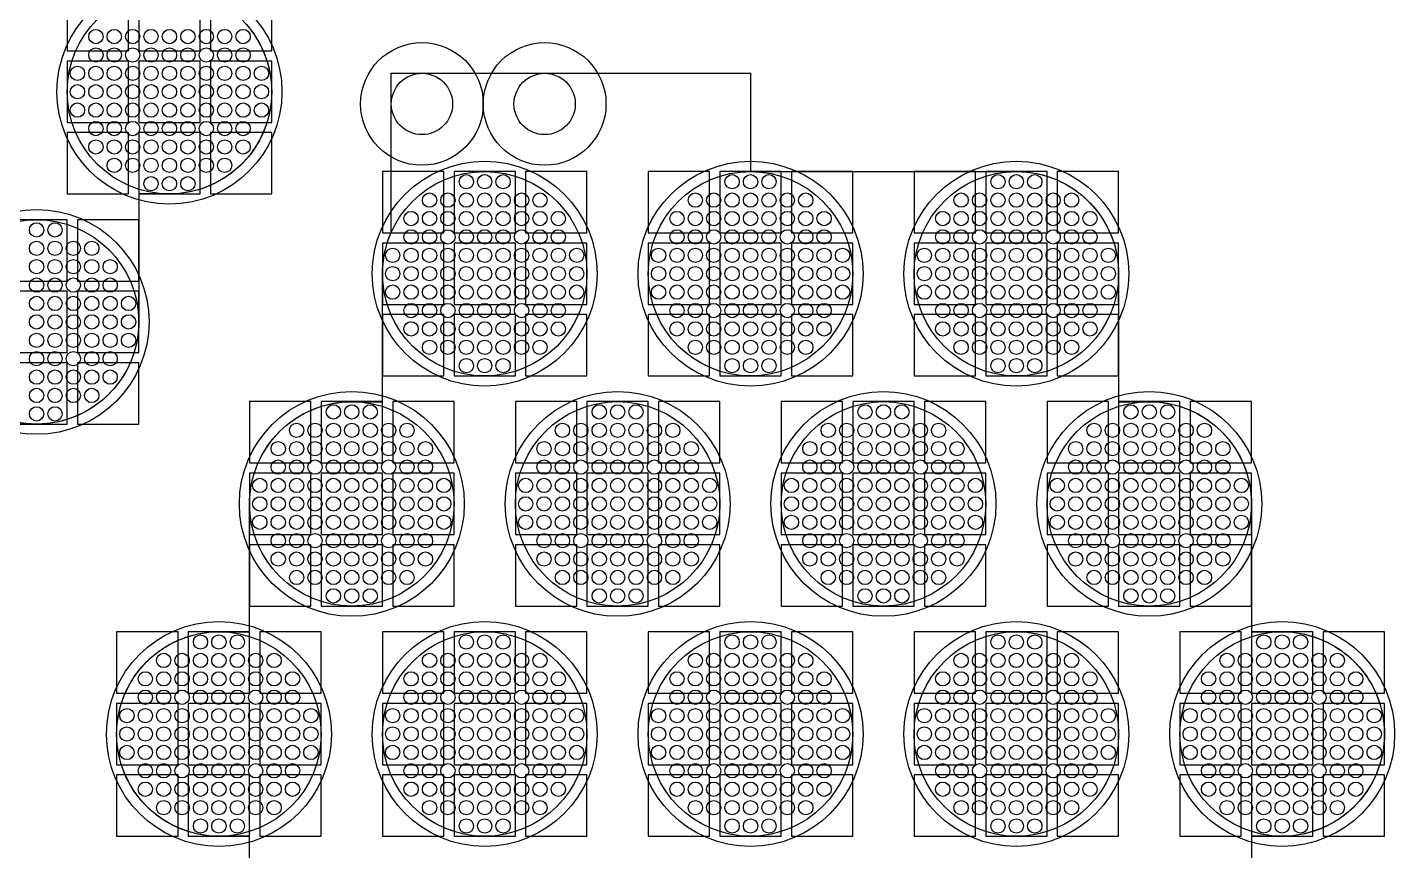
# Model space of a CAD drawing. Extents: x -49 to 54, y -38 to 38.
# Drawn here: x 37.28 to 43.96, y -8.43 to -4.4 of the extents above; entities that cross this region are included whole.
import ezdxf

# ---------------------------------------------------------------- set-up
doc = ezdxf.new("R2010")
doc.units = 0
for name, color, linetype in [('ADHESIVE_VIA_OPENINGS', 30, 'CONTINUOUS'), ('BACK_LAYER', 5, 'CONTINUOUS'), ('COND_LAYER_LOWER_ELECTRODE', 6, 'CONTINUOUS'), ('CONDUCTIVE_LAYER_BACK_LAYER', 2, 'CONTINUOUS'), ('EMITTER', 3, 'CONTINUOUS'), ('LOWER_ELECTRODE', 1, 'CONTINUOUS'), ('SUBSTRATE_VIA', 4, 'CONTINUOUS')]:
    doc.layers.add(name, color=color, linetype=linetype)

msp = doc.modelspace()

# ---------------------------------------------------------------- linework, layer by layer
at = {"layer": 'ADHESIVE_VIA_OPENINGS'}
for centre in [(39.207, -4.7726), (39.807, -4.7726)]:
    msp.add_circle(centre, 0.3, dxfattribs=at)
at = {"layer": 'BACK_LAYER'}
for points in [[(37.4721, -4.5128), (37.7721, -4.5128), (37.7721, -4.2128), (37.4721, -4.2128)], [(37.8221, -4.5128), (38.1221, -4.5128), (38.1221, -4.2128), (37.8221, -4.2128)], [(38.1721, -4.5128), (38.4721, -4.5128), (38.4721, -4.2128), (38.1721, -4.2128)], [(37.4721, -4.8628), (37.7721, -4.8628), (37.7721, -4.5628), (37.4721, -4.5628)], [(37.8221, -4.8628), (38.1221, -4.8628), (38.1221, -4.5628), (37.8221, -4.5628)], [(38.1721, -4.8628), (38.4721, -4.8628), (38.4721, -4.5628), (38.1721, -4.5628)], [(37.4721, -5.2128), (37.7721, -5.2128), (37.7721, -4.9128), (37.4721, -4.9128)], [(37.8221, -5.2128), (38.1221, -5.2128), (38.1221, -4.9128), (37.8221, -4.9128)], [(38.1721, -5.2128), (38.4721, -5.2128), (38.4721, -4.9128), (38.1721, -4.9128)], [(39.0139, -5.403), (39.3139, -5.403), (39.3139, -5.103), (39.0139, -5.103)], [(39.3639, -5.403), (39.6639, -5.403), (39.6639, -5.103), (39.3639, -5.103)], [(39.7139, -5.403), (40.0139, -5.403), (40.0139, -5.103), (39.7139, -5.103)], [(40.3139, -5.403), (40.6139, -5.403), (40.6139, -5.103), (40.3139, -5.103)], [(40.6639, -5.403), (40.9639, -5.403), (40.9639, -5.103), (40.6639, -5.103)], [(41.0139, -5.403), (41.3139, -5.403), (41.3139, -5.103), (41.0139, -5.103)], [(41.6139, -5.403), (41.9139, -5.403), (41.9139, -5.103), (41.6139, -5.103)], [(41.9639, -5.403), (42.2639, -5.403), (42.2639, -5.103), (41.9639, -5.103)], [(42.3139, -5.403), (42.6139, -5.403), (42.6139, -5.103), (42.3139, -5.103)], [(37.1721, -5.6386), (37.4721, -5.6386), (37.4721, -5.3386), (37.1721, -5.3386)], [(37.5221, -5.6386), (37.8221, -5.6386), (37.8221, -5.3386), (37.5221, -5.3386)], [(39.0139, -5.753), (39.3139, -5.753), (39.3139, -5.453), (39.0139, -5.453)], [(39.3639, -5.753), (39.6639, -5.753), (39.6639, -5.453), (39.3639, -5.453)], [(39.7139, -5.753), (40.0139, -5.753), (40.0139, -5.453), (39.7139, -5.453)], [(40.3139, -5.753), (40.6139, -5.753), (40.6139, -5.453), (40.3139, -5.453)], [(40.6639, -5.753), (40.9639, -5.753), (40.9639, -5.453), (40.6639, -5.453)], [(41.0139, -5.753), (41.3139, -5.753), (41.3139, -5.453), (41.0139, -5.453)], [(41.6139, -5.753), (41.9139, -5.753), (41.9139, -5.453), (41.6139, -5.453)], [(41.9639, -5.753), (42.2639, -5.753), (42.2639, -5.453), (41.9639, -5.453)], [(42.3139, -5.753), (42.6139, -5.753), (42.6139, -5.453), (42.3139, -5.453)], [(37.1721, -5.9886), (37.4721, -5.9886), (37.4721, -5.6886), (37.1721, -5.6886)], [(37.5221, -5.9886), (37.8221, -5.9886), (37.8221, -5.6886), (37.5221, -5.6886)], [(39.0139, -6.103), (39.3139, -6.103), (39.3139, -5.803), (39.0139, -5.803)], [(39.3639, -6.103), (39.6639, -6.103), (39.6639, -5.803), (39.3639, -5.803)], [(39.7139, -6.103), (40.0139, -6.103), (40.0139, -5.803), (39.7139, -5.803)], [(40.3139, -6.103), (40.6139, -6.103), (40.6139, -5.803), (40.3139, -5.803)], [(40.6639, -6.103), (40.9639, -6.103), (40.9639, -5.803), (40.6639, -5.803)], [(41.0139, -6.103), (41.3139, -6.103), (41.3139, -5.803), (41.0139, -5.803)], [(41.6139, -6.103), (41.9139, -6.103), (41.9139, -5.803), (41.6139, -5.803)], [(41.9639, -6.103), (42.2639, -6.103), (42.2639, -5.803), (41.9639, -5.803)], [(42.3139, -6.103), (42.6139, -6.103), (42.6139, -5.803), (42.3139, -5.803)], [(37.1721, -6.3386), (37.4721, -6.3386), (37.4721, -6.0386), (37.1721, -6.0386)], [(37.5221, -6.3386), (37.8221, -6.3386), (37.8221, -6.0386), (37.5221, -6.0386)], [(38.3639, -6.5288), (38.6639, -6.5288), (38.6639, -6.2288), (38.3639, -6.2288)], [(38.7139, -6.5288), (39.0139, -6.5288), (39.0139, -6.2288), (38.7139, -6.2288)], [(39.0639, -6.5288), (39.3639, -6.5288), (39.3639, -6.2288), (39.0639, -6.2288)], [(39.6639, -6.5288), (39.9639, -6.5288), (39.9639, -6.2288), (39.6639, -6.2288)], [(40.0139, -6.5288), (40.3139, -6.5288), (40.3139, -6.2288), (40.0139, -6.2288)], [(40.3639, -6.5288), (40.6639, -6.5288), (40.6639, -6.2288), (40.3639, -6.2288)], [(40.9639, -6.5288), (41.2639, -6.5288), (41.2639, -6.2288), (40.9639, -6.2288)], [(41.3139, -6.5288), (41.6139, -6.5288), (41.6139, -6.2288), (41.3139, -6.2288)], [(41.6639, -6.5288), (41.9639, -6.5288), (41.9639, -6.2288), (41.6639, -6.2288)], [(42.2639, -6.5288), (42.5639, -6.5288), (42.5639, -6.2288), (42.2639, -6.2288)], [(42.6139, -6.5288), (42.9139, -6.5288), (42.9139, -6.2288), (42.6139, -6.2288)], [(42.9639, -6.5288), (43.2639, -6.5288), (43.2639, -6.2288), (42.9639, -6.2288)], [(38.3639, -6.8788), (38.6639, -6.8788), (38.6639, -6.5788), (38.3639, -6.5788)], [(38.7139, -6.8788), (39.0139, -6.8788), (39.0139, -6.5788), (38.7139, -6.5788)], [(39.0639, -6.8788), (39.3639, -6.8788), (39.3639, -6.5788), (39.0639, -6.5788)], [(39.6639, -6.8788), (39.9639, -6.8788), (39.9639, -6.5788), (39.6639, -6.5788)], [(40.0139, -6.8788), (40.3139, -6.8788), (40.3139, -6.5788), (40.0139, -6.5788)], [(40.3639, -6.8788), (40.6639, -6.8788), (40.6639, -6.5788), (40.3639, -6.5788)], [(40.9639, -6.8788), (41.2639, -6.8788), (41.2639, -6.5788), (40.9639, -6.5788)], [(41.3139, -6.8788), (41.6139, -6.8788), (41.6139, -6.5788), (41.3139, -6.5788)], [(41.6639, -6.8788), (41.9639, -6.8788), (41.9639, -6.5788), (41.6639, -6.5788)], [(42.2639, -6.8788), (42.5639, -6.8788), (42.5639, -6.5788), (42.2639, -6.5788)], [(42.6139, -6.8788), (42.9139, -6.8788), (42.9139, -6.5788), (42.6139, -6.5788)], [(42.9639, -6.8788), (43.2639, -6.8788), (43.2639, -6.5788), (42.9639, -6.5788)], [(38.3639, -7.2288), (38.6639, -7.2288), (38.6639, -6.9288), (38.3639, -6.9288)], [(38.7139, -7.2288), (39.0139, -7.2288), (39.0139, -6.9288), (38.7139, -6.9288)], [(39.0639, -7.2288), (39.3639, -7.2288), (39.3639, -6.9288), (39.0639, -6.9288)], [(39.6639, -7.2288), (39.9639, -7.2288), (39.9639, -6.9288), (39.6639, -6.9288)], [(40.0139, -7.2288), (40.3139, -7.2288), (40.3139, -6.9288), (40.0139, -6.9288)], [(40.3639, -7.2288), (40.6639, -7.2288), (40.6639, -6.9288), (40.3639, -6.9288)], [(40.9639, -7.2288), (41.2639, -7.2288), (41.2639, -6.9288), (40.9639, -6.9288)], [(41.3139, -7.2288), (41.6139, -7.2288), (41.6139, -6.9288), (41.3139, -6.9288)], [(41.6639, -7.2288), (41.9639, -7.2288), (41.9639, -6.9288), (41.6639, -6.9288)], [(42.2639, -7.2288), (42.5639, -7.2288), (42.5639, -6.9288), (42.2639, -6.9288)], [(42.6139, -7.2288), (42.9139, -7.2288), (42.9139, -6.9288), (42.6139, -6.9288)], [(42.9639, -7.2288), (43.2639, -7.2288), (43.2639, -6.9288), (42.9639, -6.9288)], [(37.7139, -7.6546), (38.0139, -7.6546), (38.0139, -7.3546), (37.7139, -7.3546)], [(38.0639, -7.6546), (38.3639, -7.6546), (38.3639, -7.3546), (38.0639, -7.3546)], [(38.4139, -7.6546), (38.7139, -7.6546), (38.7139, -7.3546), (38.4139, -7.3546)], [(39.0139, -7.6546), (39.3139, -7.6546), (39.3139, -7.3546), (39.0139, -7.3546)], [(39.3639, -7.6546), (39.6639, -7.6546), (39.6639, -7.3546), (39.3639, -7.3546)], [(39.7139, -7.6546), (40.0139, -7.6546), (40.0139, -7.3546), (39.7139, -7.3546)], [(40.3139, -7.6546), (40.6139, -7.6546), (40.6139, -7.3546), (40.3139, -7.3546)], [(40.6639, -7.6546), (40.9639, -7.6546), (40.9639, -7.3546), (40.6639, -7.3546)], [(41.0139, -7.6546), (41.3139, -7.6546), (41.3139, -7.3546), (41.0139, -7.3546)], [(41.6139, -7.6546), (41.9139, -7.6546), (41.9139, -7.3546), (41.6139, -7.3546)], [(41.9639, -7.6546), (42.2639, -7.6546), (42.2639, -7.3546), (41.9639, -7.3546)], [(42.3139, -7.6546), (42.6139, -7.6546), (42.6139, -7.3546), (42.3139, -7.3546)], [(42.9139, -7.6546), (43.2139, -7.6546), (43.2139, -7.3546), (42.9139, -7.3546)], [(43.2639, -7.6546), (43.5639, -7.6546), (43.5639, -7.3546), (43.2639, -7.3546)], [(43.6139, -7.6546), (43.9139, -7.6546), (43.9139, -7.3546), (43.6139, -7.3546)], [(37.7139, -8.0046), (38.0139, -8.0046), (38.0139, -7.7046), (37.7139, -7.7046)], [(38.0639, -8.0046), (38.3639, -8.0046), (38.3639, -7.7046), (38.0639, -7.7046)], [(38.4139, -8.0046), (38.7139, -8.0046), (38.7139, -7.7046), (38.4139, -7.7046)], [(39.0139, -8.0046), (39.3139, -8.0046), (39.3139, -7.7046), (39.0139, -7.7046)], [(39.3639, -8.0046), (39.6639, -8.0046), (39.6639, -7.7046), (39.3639, -7.7046)], [(39.7139, -8.0046), (40.0139, -8.0046), (40.0139, -7.7046), (39.7139, -7.7046)], [(40.3139, -8.0046), (40.6139, -8.0046), (40.6139, -7.7046), (40.3139, -7.7046)], [(40.6639, -8.0046), (40.9639, -8.0046), (40.9639, -7.7046), (40.6639, -7.7046)], [(41.0139, -8.0046), (41.3139, -8.0046), (41.3139, -7.7046), (41.0139, -7.7046)], [(41.6139, -8.0046), (41.9139, -8.0046), (41.9139, -7.7046), (41.6139, -7.7046)], [(41.9639, -8.0046), (42.2639, -8.0046), (42.2639, -7.7046), (41.9639, -7.7046)], [(42.3139, -8.0046), (42.6139, -8.0046), (42.6139, -7.7046), (42.3139, -7.7046)], [(42.9139, -8.0046), (43.2139, -8.0046), (43.2139, -7.7046), (42.9139, -7.7046)], [(43.2639, -8.0046), (43.5639, -8.0046), (43.5639, -7.7046), (43.2639, -7.7046)], [(43.6139, -8.0046), (43.9139, -8.0046), (43.9139, -7.7046), (43.6139, -7.7046)], [(37.7139, -8.3546), (38.0139, -8.3546), (38.0139, -8.0546), (37.7139, -8.0546)], [(38.0639, -8.3546), (38.3639, -8.3546), (38.3639, -8.0546), (38.0639, -8.0546)], [(38.4139, -8.3546), (38.7139, -8.3546), (38.7139, -8.0546), (38.4139, -8.0546)], [(39.0139, -8.3546), (39.3139, -8.3546), (39.3139, -8.0546), (39.0139, -8.0546)], [(39.3639, -8.3546), (39.6639, -8.3546), (39.6639, -8.0546), (39.3639, -8.0546)], [(39.7139, -8.3546), (40.0139, -8.3546), (40.0139, -8.0546), (39.7139, -8.0546)], [(40.3139, -8.3546), (40.6139, -8.3546), (40.6139, -8.0546), (40.3139, -8.0546)], [(40.6639, -8.3546), (40.9639, -8.3546), (40.9639, -8.0546), (40.6639, -8.0546)], [(41.0139, -8.3546), (41.3139, -8.3546), (41.3139, -8.0546), (41.0139, -8.0546)], [(41.6139, -8.3546), (41.9139, -8.3546), (41.9139, -8.0546), (41.6139, -8.0546)], [(41.9639, -8.3546), (42.2639, -8.3546), (42.2639, -8.0546), (41.9639, -8.0546)], [(42.3139, -8.3546), (42.6139, -8.3546), (42.6139, -8.0546), (42.3139, -8.0546)], [(42.9139, -8.3546), (43.2139, -8.3546), (43.2139, -8.0546), (42.9139, -8.0546)], [(43.2639, -8.3546), (43.5639, -8.3546), (43.5639, -8.0546), (43.2639, -8.0546)], [(43.6139, -8.3546), (43.9139, -8.3546), (43.9139, -8.0546), (43.6139, -8.0546)]]:
    msp.add_lwpolyline(points, close=True, dxfattribs=at)
at = {"layer": 'COND_LAYER_LOWER_ELECTRODE'}
for centre in [(37.9721, -4.7128), (39.5139, -5.603), (40.8139, -5.603), (42.1139, -5.603), (37.3221, -5.8386), (38.8639, -6.7288), (40.1639, -6.7288), (41.4639, -6.7288), (42.7639, -6.7288), (38.2139, -7.8546), (39.5139, -7.8546), (40.8139, -7.8546), (42.1139, -7.8546), (43.4139, -7.8546)]:
    msp.add_circle(centre, 0.55, dxfattribs=at)
at = {"layer": 'CONDUCTIVE_LAYER_BACK_LAYER'}
for points in [[(38.3494, -4.3847), (38.3621, -4.3999), (38.3742, -4.4157), (38.3857, -4.4319), (38.3966, -4.4486), (38.4067, -4.4657), (38.4162, -4.4831), (38.425, -4.501), (38.4331, -4.5192), (38.4404, -4.5376), (38.447, -4.5564), (38.4528, -4.5754), (38.4579, -4.5946), (38.4622, -4.614), (38.4658, -4.6336), (38.4685, -4.6533), (38.4705, -4.6731), (38.4717, -4.6929), (38.4721, -4.7128), (38.4717, -4.7327), (38.4705, -4.7525), (38.4685, -4.7723), (38.4658, -4.792), (38.4622, -4.8116), (38.4579, -4.831), (38.4528, -4.8502), (38.447, -4.8692), (38.4404, -4.8879), (38.4331, -4.9064), (38.425, -4.9246), (38.4162, -4.9424), (38.4067, -4.9599), (38.3966, -4.977), (38.3857, -4.9937), (38.3742, -5.0099), (38.3621, -5.0256), (38.3494, -5.0409), (38.336, -5.0556), (38.3221, -5.0698), (38.3076, -5.0835), (38.2926, -5.0965), (38.2771, -5.109), (38.2611, -5.1208), (38.2447, -5.1319), (38.2278, -5.1424), (38.2105, -5.1523), (38.1929, -5.1614), (38.1748, -5.1698), (38.1565, -5.1775), (38.1379, -5.1845), (38.119, -5.1907), (38.0999, -5.1962), (38.0806, -5.2009), (38.0611, -5.2048), (38.0414, -5.208), (38.0217, -5.2103), (38.0019, -5.2119), (37.982, -5.2127), (37.8221, -5.2127), (37.8221, -5.8386), (37.8217, -5.8585), (37.8205, -5.8783), (37.8185, -5.8981), (37.8158, -5.9178), (37.8122, -5.9374), (37.8079, -5.9568), (37.8028, -5.976), (37.797, -5.995), (37.7904, -6.0138), (37.7831, -6.0323), (37.775, -6.0504), (37.7662, -6.0683), (37.7567, -6.0857), (37.7466, -6.1028), (37.7357, -6.1195), (37.7242, -6.1357), (37.7121, -6.1515), (37.6994, -6.1667), (37.686, -6.1815), (37.6721, -6.1957), (37.6576, -6.2093), (37.6426, -6.2224), (37.6271, -6.2348), (37.6111, -6.2466), (37.5947, -6.2578), (37.5778, -6.2683), (37.5605, -6.2781), (37.5429, -6.2872), (37.5248, -6.2957), (37.5065, -6.3034), (37.4879, -6.3103), (37.469, -6.3165), (37.4499, -6.322), (37.4306, -6.3267), (37.4111, -6.3306), (37.3914, -6.3338), (37.3717, -6.3362), (37.3519, -6.3377), (37.332, -6.3385), (37.1721, -6.3385)], [(38.3639, -8.9805), (38.3639, -8.3545), (38.204, -8.3545), (38.1841, -8.3538), (38.1643, -8.3522), (38.1446, -8.3498), (38.1249, -8.3467), (38.1054, -8.3427), (38.0861, -8.338), (38.067, -8.3326), (38.0481, -8.3264), (38.0295, -8.3194), (38.0112, -8.3117), (37.9932, -8.3033), (37.9755, -8.2941), (37.9582, -8.2843), (37.9413, -8.2738), (37.9249, -8.2626), (37.9089, -8.2508), (37.8934, -8.2384), (37.8784, -8.2253), (37.8639, -8.2117), (37.85, -8.1975), (37.8367, -8.1828), (37.8239, -8.1675), (37.8118, -8.1517), (37.8003, -8.1355), (37.7894, -8.1189), (37.7793, -8.1018), (37.7698, -8.0843), (37.761, -8.0665), (37.753, -8.0483), (37.7456, -8.0298), (37.739, -8.011), (37.7332, -7.992), (37.7281, -7.9728), (37.7238, -7.9534), (37.7203, -7.9338), (37.7175, -7.9142), (37.7155, -7.8944), (37.7143, -7.8745), (37.7139, -7.8546), (37.7143, -7.8348), (37.7155, -7.8149), (37.7175, -7.7951), (37.7203, -7.7754), (37.7238, -7.7559), (37.7281, -7.7365), (37.7332, -7.7173), (37.739, -7.6982), (37.7456, -7.6795), (37.753, -7.661), (37.761, -7.6428), (37.7698, -7.625), (37.7793, -7.6075), (37.7894, -7.5904), (37.8003, -7.5738), (37.8118, -7.5575), (37.8239, -7.5418), (37.8367, -7.5265), (37.85, -7.5118), (37.8639, -7.4976), (37.8784, -7.484), (37.8934, -7.4709), (37.9089, -7.4585), (37.9249, -7.4467), (37.9413, -7.4355), (37.9582, -7.425), (37.9755, -7.4152), (37.9932, -7.406), (38.0112, -7.3976), (38.0295, -7.3899), (38.0481, -7.3829), (38.067, -7.3767), (38.0861, -7.3713), (38.1054, -7.3666), (38.1249, -7.3626), (38.1446, -7.3595), (38.1643, -7.3571), (38.1841, -7.3555), (38.204, -7.3547), (38.3639, -7.3547), (38.3639, -6.7288), (38.3643, -6.7089), (38.3655, -6.6891), (38.3675, -6.6693), (38.3703, -6.6496), (38.3738, -6.63), (38.3781, -6.6106), (38.3832, -6.5914), (38.389, -6.5724), (38.3956, -6.5537), (38.403, -6.5352), (38.411, -6.517), (38.4198, -6.4992), (38.4293, -6.4817), (38.4394, -6.4646), (38.4503, -6.4479), (38.4618, -6.4317), (38.4739, -6.416), (38.4867, -6.4007), (38.5, -6.386), (38.5139, -6.3718), (38.5284, -6.3581), (38.5434, -6.3451), (38.5589, -6.3326), (38.5749, -6.3208), (38.5913, -6.3097), (38.6082, -6.2992), (38.6255, -6.2893), (38.6432, -6.2802), (38.6612, -6.2718), (38.6795, -6.2641), (38.6981, -6.2571), (38.717, -6.2509), (38.7361, -6.2454), (38.7554, -6.2407), (38.7749, -6.2368), (38.7946, -6.2336), (38.8143, -6.2313), (38.8341, -6.2297), (38.854, -6.2289), (39.0139, -6.2289), (39.0139, -5.603), (39.0143, -5.5831), (39.0155, -5.5633), (39.0175, -5.5435), (39.0203, -5.5238), (39.0238, -5.5042), (39.0281, -5.4848), (39.0332, -5.4656), (39.039, -5.4466), (39.0456, -5.4278), (39.053, -5.4093), (39.057, -5.4002), (39.057, -4.6226), (40.8139, -4.6226), (40.8139, -5.1031), (42.1239, -5.1031), (42.1437, -5.1039), (42.1636, -5.1054), (42.1833, -5.1078), (42.2029, -5.111), (42.2224, -5.1149), (42.2417, -5.1196), (42.2609, -5.1251), (42.2797, -5.1313), (42.2984, -5.1382), (42.3167, -5.1459), (42.3347, -5.1544), (42.3524, -5.1635), (42.3697, -5.1733), (42.3865, -5.1838), (42.403, -5.195), (42.419, -5.2068), (42.4345, -5.2192), (42.4495, -5.2323), (42.464, -5.2459), (42.4779, -5.2601), (42.4912, -5.2749), (42.504, -5.2901), (42.5161, -5.3059), (42.5276, -5.3221), (42.5384, -5.3388), (42.5486, -5.3559), (42.5581, -5.3733), (42.5669, -5.3912), (42.5749, -5.4093), (42.5823, -5.4278), (42.5888, -5.4466), (42.5947, -5.4656), (42.5998, -5.4848), (42.6041, -5.5042), (42.6076, -5.5238), (42.6104, -5.5435), (42.6124, -5.5633), (42.6135, -5.5831), (42.6139, -5.603), (42.6139, -6.2289), (42.7739, -6.2289), (42.7937, -6.2297), (42.8136, -6.2313), (42.8333, -6.2336), (42.8529, -6.2368), (42.8724, -6.2407), (42.8917, -6.2454), (42.9109, -6.2509), (42.9297, -6.2571), (42.9484, -6.2641), (42.9667, -6.2718), (42.9847, -6.2802), (43.0024, -6.2893), (43.0197, -6.2992), (43.0365, -6.3097), (43.053, -6.3208), (43.069, -6.3326), (43.0845, -6.3451), (43.0995, -6.3581), (43.114, -6.3718), (43.1279, -6.386), (43.1412, -6.4007), (43.154, -6.416), (43.1661, -6.4317), (43.1776, -6.4479), (43.1884, -6.4646), (43.1986, -6.4817), (43.2081, -6.4992), (43.2169, -6.517), (43.2249, -6.5352), (43.2323, -6.5537), (43.2388, -6.5724), (43.2447, -6.5914), (43.2498, -6.6106), (43.2541, -6.63), (43.2576, -6.6496), (43.2604, -6.6693), (43.2624, -6.6891), (43.2635, -6.7089), (43.2639, -6.7288), (43.2639, -7.3547), (43.4239, -7.3547), (43.4437, -7.3555), (43.4636, -7.3571), (43.4833, -7.3595), (43.5029, -7.3626), (43.5224, -7.3666), (43.5417, -7.3713), (43.5609, -7.3767), (43.5797, -7.3829), (43.5984, -7.3899), (43.6167, -7.3976), (43.6347, -7.406), (43.6524, -7.4152), (43.6697, -7.425), (43.6865, -7.4355), (43.703, -7.4467), (43.719, -7.4585), (43.7345, -7.4709), (43.7495, -7.484), (43.764, -7.4976), (43.7779, -7.5118), (43.7912, -7.5265), (43.804, -7.5418), (43.8161, -7.5575), (43.8276, -7.5738), (43.8384, -7.5904), (43.8486, -7.6075), (43.8581, -7.625), (43.8669, -7.6428), (43.8749, -7.661), (43.8823, -7.6795), (43.8888, -7.6982), (43.8947, -7.7173), (43.8998, -7.7365), (43.9041, -7.7559), (43.9076, -7.7754), (43.9104, -7.7951), (43.9124, -7.8149), (43.9135, -7.8348), (43.9139, -7.8546), (43.9135, -7.8745), (43.9124, -7.8944), (43.9104, -7.9142), (43.9076, -7.9338), (43.9041, -7.9534), (43.8998, -7.9728), (43.8947, -7.992), (43.8888, -8.011), (43.8823, -8.0298), (43.8749, -8.0483), (43.8669, -8.0665), (43.8581, -8.0843), (43.8486, -8.1018), (43.8384, -8.1189), (43.8276, -8.1355), (43.8161, -8.1517), (43.804, -8.1675), (43.7912, -8.1828), (43.7779, -8.1975), (43.764, -8.2117), (43.7495, -8.2253), (43.7345, -8.2384), (43.719, -8.2508), (43.703, -8.2626), (43.6865, -8.2738), (43.6697, -8.2843), (43.6524, -8.2941), (43.6347, -8.3033), (43.6167, -8.3117), (43.5984, -8.3194), (43.5797, -8.3264), (43.5609, -8.3326), (43.5417, -8.338), (43.5224, -8.3427), (43.5029, -8.3467), (43.4833, -8.3498), (43.4636, -8.3522), (43.4437, -8.3538), (43.4239, -8.3545), (43.2639, -8.3545), (43.2639, -8.9805)]]:
    msp.add_lwpolyline(points, dxfattribs=at)
at = {"layer": 'EMITTER'}
for centre in [(37.9721, -4.7128), (39.5139, -5.603), (40.8139, -5.603), (42.1139, -5.603), (37.3221, -5.8386), (38.8639, -6.7288), (40.1639, -6.7288), (41.4639, -6.7288), (42.7639, -6.7288), (38.2139, -7.8546), (39.5139, -7.8546), (40.8139, -7.8546), (42.1139, -7.8546), (43.4139, -7.8546)]:
    msp.add_circle(centre, 0.5, dxfattribs=at)
at = {"layer": 'LOWER_ELECTRODE'}
for centre in [(37.6121, -4.4428), (37.7021, -4.4428), (37.7921, -4.4428), (37.8821, -4.4428), (37.9721, -4.4428), (38.0621, -4.4428), (38.1521, -4.4428), (38.2421, -4.4428), (38.3321, -4.4428), (37.6121, -4.5328), (37.7021, -4.5328), (37.7921, -4.5328), (37.8821, -4.5328), (37.9721, -4.5328), (38.0621, -4.5328), (38.1521, -4.5328), (38.2421, -4.5328), (38.3321, -4.5328), (37.5221, -4.6228), (37.6121, -4.6228), (37.7021, -4.6228), (37.7921, -4.6228), (37.8821, -4.6228), (37.9721, -4.6228), (38.0621, -4.6228), (38.1521, -4.6228), (38.2421, -4.6228), (38.3321, -4.6228), (38.4221, -4.6228), (37.5221, -4.7128), (37.6121, -4.7128), (37.7021, -4.7128), (37.7921, -4.7128), (37.8821, -4.7128), (37.9721, -4.7128), (38.0621, -4.7128), (38.1521, -4.7128), (38.2421, -4.7128), (38.3321, -4.7128), (38.4221, -4.7128), (37.5221, -4.8028), (37.6121, -4.8028), (37.7021, -4.8028), (37.7921, -4.8028), (37.8821, -4.8028), (37.9721, -4.8028), (38.0621, -4.8028), (38.1521, -4.8028), (38.2421, -4.8028), (38.3321, -4.8028), (38.4221, -4.8028), (37.6121, -4.8928), (37.7021, -4.8928), (37.7921, -4.8928), (37.8821, -4.8928), (37.9721, -4.8928), (38.0621, -4.8928), (38.1521, -4.8928), (38.2421, -4.8928), (38.3321, -4.8928), (37.6121, -4.9828), (37.7021, -4.9828), (37.7921, -4.9828), (37.8821, -4.9828), (37.9721, -4.9828), (38.0621, -4.9828), (38.1521, -4.9828), (38.2421, -4.9828), (38.3321, -4.9828), (37.7021, -5.0728), (37.7921, -5.0728), (37.8821, -5.0728), (37.9721, -5.0728), (38.0621, -5.0728), (38.1521, -5.0728), (38.2421, -5.0728), (37.8821, -5.1628), (37.9721, -5.1628), (38.0621, -5.1628), (39.4239, -5.153), (39.5139, -5.153), (39.6039, -5.153), (40.7239, -5.153), (40.8139, -5.153), (40.9039, -5.153), (42.0239, -5.153), (42.1139, -5.153), (42.2039, -5.153), (39.2439, -5.243), (39.3339, -5.243), (39.4239, -5.243), (39.5139, -5.243), (39.6039, -5.243), (39.6939, -5.243), (39.7839, -5.243), (40.5439, -5.243), (40.6339, -5.243), (40.7239, -5.243), (40.8139, -5.243), (40.9039, -5.243), (40.9939, -5.243), (41.0839, -5.243), (41.8439, -5.243), (41.9339, -5.243), (42.0239, -5.243), (42.1139, -5.243), (42.2039, -5.243), (42.2939, -5.243), (42.3839, -5.243), (39.1539, -5.333), (39.2439, -5.333), (39.3339, -5.333), (39.4239, -5.333), (39.5139, -5.333), (39.6039, -5.333), (39.6939, -5.333), (39.7839, -5.333), (39.8739, -5.333), (40.4539, -5.333), (40.5439, -5.333), (40.6339, -5.333), (40.7239, -5.333), (40.8139, -5.333), (40.9039, -5.333), (40.9939, -5.333), (41.0839, -5.333), (41.1739, -5.333), (41.7539, -5.333), (41.8439, -5.333), (41.9339, -5.333), (42.0239, -5.333), (42.1139, -5.333), (42.2039, -5.333), (42.2939, -5.333), (42.3839, -5.333), (42.4739, -5.333), (37.3221, -5.3886), (37.4121, -5.3886), (39.1539, -5.423), (39.2439, -5.423), (39.3339, -5.423), (39.4239, -5.423), (39.5139, -5.423), (39.6039, -5.423), (39.6939, -5.423), (39.7839, -5.423), (39.8739, -5.423), (40.4539, -5.423), (40.5439, -5.423), (40.6339, -5.423), (40.7239, -5.423), (40.8139, -5.423), (40.9039, -5.423), (40.9939, -5.423), (41.0839, -5.423), (41.1739, -5.423), (41.7539, -5.423), (41.8439, -5.423), (41.9339, -5.423), (42.0239, -5.423), (42.1139, -5.423), (42.2039, -5.423), (42.2939, -5.423), (42.3839, -5.423), (42.4739, -5.423), (37.3221, -5.4786), (37.4121, -5.4786), (37.5021, -5.4786), (37.5921, -5.4786), (39.0639, -5.513), (39.1539, -5.513), (39.2439, -5.513), (39.3339, -5.513), (39.4239, -5.513), (39.5139, -5.513), (39.6039, -5.513), (39.6939, -5.513), (39.7839, -5.513), (39.8739, -5.513), (39.9639, -5.513), (40.3639, -5.513), (40.4539, -5.513), (40.5439, -5.513), (40.6339, -5.513), (40.7239, -5.513), (40.8139, -5.513), (40.9039, -5.513), (40.9939, -5.513), (41.0839, -5.513), (41.1739, -5.513), (41.2639, -5.513), (41.6639, -5.513), (41.7539, -5.513), (41.8439, -5.513), (41.9339, -5.513), (42.0239, -5.513), (42.1139, -5.513), (42.2039, -5.513), (42.2939, -5.513), (42.3839, -5.513), (42.4739, -5.513), (42.5639, -5.513), (37.3221, -5.5686), (37.4121, -5.5686), (37.5021, -5.5686), (37.5921, -5.5686), (37.6821, -5.5686), (39.0639, -5.603), (39.1539, -5.603), (39.2439, -5.603), (39.3339, -5.603), (39.4239, -5.603), (39.5139, -5.603), (39.6039, -5.603), (39.6939, -5.603), (39.7839, -5.603), (39.8739, -5.603), (39.9639, -5.603), (40.3639, -5.603), (40.4539, -5.603), (40.5439, -5.603), (40.6339, -5.603), (40.7239, -5.603), (40.8139, -5.603), (40.9039, -5.603), (40.9939, -5.603), (41.0839, -5.603), (41.1739, -5.603), (41.2639, -5.603), (41.6639, -5.603), (41.7539, -5.603), (41.8439, -5.603), (41.9339, -5.603), (42.0239, -5.603), (42.1139, -5.603), (42.2039, -5.603), (42.2939, -5.603), (42.3839, -5.603), (42.4739, -5.603), (42.5639, -5.603), (37.3221, -5.6586), (37.4121, -5.6586), (37.5021, -5.6586), (37.5921, -5.6586), (37.6821, -5.6586), (39.0639, -5.693), (39.1539, -5.693), (39.2439, -5.693), (39.3339, -5.693), (39.4239, -5.693), (39.5139, -5.693), (39.6039, -5.693), (39.6939, -5.693), (39.7839, -5.693), (39.8739, -5.693), (39.9639, -5.693), (40.3639, -5.693), (40.4539, -5.693), (40.5439, -5.693), (40.6339, -5.693), (40.7239, -5.693), (40.8139, -5.693), (40.9039, -5.693), (40.9939, -5.693), (41.0839, -5.693), (41.1739, -5.693), (41.2639, -5.693), (41.6639, -5.693), (41.7539, -5.693), (41.8439, -5.693), (41.9339, -5.693), (42.0239, -5.693), (42.1139, -5.693), (42.2039, -5.693), (42.2939, -5.693), (42.3839, -5.693), (42.4739, -5.693), (42.5639, -5.693), (37.3221, -5.7486), (37.4121, -5.7486), (37.5021, -5.7486), (37.5921, -5.7486), (37.6821, -5.7486), (37.7721, -5.7486), (39.1539, -5.783), (39.2439, -5.783), (39.3339, -5.783), (39.4239, -5.783), (39.5139, -5.783), (39.6039, -5.783), (39.6939, -5.783), (39.7839, -5.783), (39.8739, -5.783), (40.4539, -5.783), (40.5439, -5.783), (40.6339, -5.783), (40.7239, -5.783), (40.8139, -5.783), (40.9039, -5.783), (40.9939, -5.783), (41.0839, -5.783), (41.1739, -5.783), (41.7539, -5.783), (41.8439, -5.783), (41.9339, -5.783), (42.0239, -5.783), (42.1139, -5.783), (42.2039, -5.783), (42.2939, -5.783), (42.3839, -5.783), (42.4739, -5.783), (37.3221, -5.8386), (37.4121, -5.8386), (37.5021, -5.8386), (37.5921, -5.8386), (37.6821, -5.8386), (37.7721, -5.8386), (39.1539, -5.873), (39.2439, -5.873), (39.3339, -5.873), (39.4239, -5.873), (39.5139, -5.873), (39.6039, -5.873), (39.6939, -5.873), (39.7839, -5.873), (39.8739, -5.873), (40.4539, -5.873), (40.5439, -5.873), (40.6339, -5.873), (40.7239, -5.873), (40.8139, -5.873), (40.9039, -5.873), (40.9939, -5.873), (41.0839, -5.873), (41.1739, -5.873), (41.7539, -5.873), (41.8439, -5.873), (41.9339, -5.873), (42.0239, -5.873), (42.1139, -5.873), (42.2039, -5.873), (42.2939, -5.873), (42.3839, -5.873), (42.4739, -5.873), (37.3221, -5.9286), (37.4121, -5.9286), (37.5021, -5.9286), (37.5921, -5.9286), (37.6821, -5.9286), (37.7721, -5.9286), (39.2439, -5.963), (39.3339, -5.963), (39.4239, -5.963), (39.5139, -5.963), (39.6039, -5.963), (39.6939, -5.963), (39.7839, -5.963), (40.5439, -5.963), (40.6339, -5.963), (40.7239, -5.963), (40.8139, -5.963), (40.9039, -5.963), (40.9939, -5.963), (41.0839, -5.963), (41.8439, -5.963), (41.9339, -5.963), (42.0239, -5.963), (42.1139, -5.963), (42.2039, -5.963), (42.2939, -5.963), (42.3839, -5.963), (37.3221, -6.0186), (37.4121, -6.0186), (37.5021, -6.0186), (37.5921, -6.0186), (37.6821, -6.0186), (39.4239, -6.053), (39.5139, -6.053), (39.6039, -6.053), (40.7239, -6.053), (40.8139, -6.053), (40.9039, -6.053), (42.0239, -6.053), (42.1139, -6.053), (42.2039, -6.053), (37.3221, -6.1086), (37.4121, -6.1086), (37.5021, -6.1086), (37.5921, -6.1086), (37.6821, -6.1086), (37.3221, -6.1986), (37.4121, -6.1986), (37.5021, -6.1986), (37.5921, -6.1986), (37.3221, -6.2886), (37.4121, -6.2886), (38.7739, -6.2788), (38.8639, -6.2788), (38.9539, -6.2788), (40.0739, -6.2788), (40.1639, -6.2788), (40.2539, -6.2788), (41.3739, -6.2788), (41.4639, -6.2788), (41.5539, -6.2788), (42.6739, -6.2788), (42.7639, -6.2788), (42.8539, -6.2788), (38.5939, -6.3688), (38.6839, -6.3688), (38.7739, -6.3688), (38.8639, -6.3688), (38.9539, -6.3688), (39.0439, -6.3688), (39.1339, -6.3688), (39.8939, -6.3688), (39.9839, -6.3688), (40.0739, -6.3688), (40.1639, -6.3688), (40.2539, -6.3688), (40.3439, -6.3688), (40.4339, -6.3688), (41.1939, -6.3688), (41.2839, -6.3688), (41.3739, -6.3688), (41.4639, -6.3688), (41.5539, -6.3688), (41.6439, -6.3688), (41.7339, -6.3688), (42.4939, -6.3688), (42.5839, -6.3688), (42.6739, -6.3688), (42.7639, -6.3688), (42.8539, -6.3688), (42.9439, -6.3688), (43.0339, -6.3688), (38.5039, -6.4588), (38.5939, -6.4588), (38.6839, -6.4588), (38.7739, -6.4588), (38.8639, -6.4588), (38.9539, -6.4588), (39.0439, -6.4588), (39.1339, -6.4588), (39.2239, -6.4588), (39.8039, -6.4588), (39.8939, -6.4588), (39.9839, -6.4588), (40.0739, -6.4588), (40.1639, -6.4588), (40.2539, -6.4588), (40.3439, -6.4588), (40.4339, -6.4588), (40.5239, -6.4588), (41.1039, -6.4588), (41.1939, -6.4588), (41.2839, -6.4588), (41.3739, -6.4588), (41.4639, -6.4588), (41.5539, -6.4588), (41.6439, -6.4588), (41.7339, -6.4588), (41.8239, -6.4588), (42.4039, -6.4588), (42.4939, -6.4588), (42.5839, -6.4588), (42.6739, -6.4588), (42.7639, -6.4588), (42.8539, -6.4588), (42.9439, -6.4588), (43.0339, -6.4588), (43.1239, -6.4588), (38.5039, -6.5488), (38.5939, -6.5488), (38.6839, -6.5488), (38.7739, -6.5488), (38.8639, -6.5488), (38.9539, -6.5488), (39.0439, -6.5488), (39.1339, -6.5488), (39.2239, -6.5488), (39.8039, -6.5488), (39.8939, -6.5488), (39.9839, -6.5488), (40.0739, -6.5488), (40.1639, -6.5488), (40.2539, -6.5488), (40.3439, -6.5488), (40.4339, -6.5488), (40.5239, -6.5488), (41.1039, -6.5488), (41.1939, -6.5488), (41.2839, -6.5488), (41.3739, -6.5488), (41.4639, -6.5488), (41.5539, -6.5488), (41.6439, -6.5488), (41.7339, -6.5488), (41.8239, -6.5488), (42.4039, -6.5488), (42.4939, -6.5488), (42.5839, -6.5488), (42.6739, -6.5488), (42.7639, -6.5488), (42.8539, -6.5488), (42.9439, -6.5488), (43.0339, -6.5488), (43.1239, -6.5488), (38.4139, -6.6388), (38.5039, -6.6388), (38.5939, -6.6388), (38.6839, -6.6388), (38.7739, -6.6388), (38.8639, -6.6388), (38.9539, -6.6388), (39.0439, -6.6388), (39.1339, -6.6388), (39.2239, -6.6388), (39.3139, -6.6388), (39.7139, -6.6388), (39.8039, -6.6388), (39.8939, -6.6388), (39.9839, -6.6388), (40.0739, -6.6388), (40.1639, -6.6388), (40.2539, -6.6388), (40.3439, -6.6388), (40.4339, -6.6388), (40.5239, -6.6388), (40.6139, -6.6388), (41.0139, -6.6388), (41.1039, -6.6388), (41.1939, -6.6388), (41.2839, -6.6388), (41.3739, -6.6388), (41.4639, -6.6388), (41.5539, -6.6388), (41.6439, -6.6388), (41.7339, -6.6388), (41.8239, -6.6388), (41.9139, -6.6388), (42.3139, -6.6388), (42.4039, -6.6388), (42.4939, -6.6388), (42.5839, -6.6388), (42.6739, -6.6388), (42.7639, -6.6388), (42.8539, -6.6388), (42.9439, -6.6388), (43.0339, -6.6388), (43.1239, -6.6388), (43.2139, -6.6388), (38.4139, -6.7288), (38.5039, -6.7288), (38.5939, -6.7288), (38.6839, -6.7288), (38.7739, -6.7288), (38.8639, -6.7288), (38.9539, -6.7288), (39.0439, -6.7288), (39.1339, -6.7288), (39.2239, -6.7288), (39.3139, -6.7288), (39.7139, -6.7288), (39.8039, -6.7288), (39.8939, -6.7288), (39.9839, -6.7288), (40.0739, -6.7288), (40.1639, -6.7288), (40.2539, -6.7288), (40.3439, -6.7288), (40.4339, -6.7288), (40.5239, -6.7288), (40.6139, -6.7288), (41.0139, -6.7288), (41.1039, -6.7288), (41.1939, -6.7288), (41.2839, -6.7288), (41.3739, -6.7288), (41.4639, -6.7288), (41.5539, -6.7288), (41.6439, -6.7288), (41.7339, -6.7288), (41.8239, -6.7288), (41.9139, -6.7288), (42.3139, -6.7288), (42.4039, -6.7288), (42.4939, -6.7288), (42.5839, -6.7288), (42.6739, -6.7288), (42.7639, -6.7288), (42.8539, -6.7288), (42.9439, -6.7288), (43.0339, -6.7288), (43.1239, -6.7288), (43.2139, -6.7288), (38.4139, -6.8188), (38.5039, -6.8188), (38.5939, -6.8188), (38.6839, -6.8188), (38.7739, -6.8188), (38.8639, -6.8188), (38.9539, -6.8188), (39.0439, -6.8188), (39.1339, -6.8188), (39.2239, -6.8188), (39.3139, -6.8188), (39.7139, -6.8188), (39.8039, -6.8188), (39.8939, -6.8188), (39.9839, -6.8188), (40.0739, -6.8188), (40.1639, -6.8188), (40.2539, -6.8188), (40.3439, -6.8188), (40.4339, -6.8188), (40.5239, -6.8188), (40.6139, -6.8188), (41.0139, -6.8188), (41.1039, -6.8188), (41.1939, -6.8188), (41.2839, -6.8188), (41.3739, -6.8188), (41.4639, -6.8188), (41.5539, -6.8188), (41.6439, -6.8188), (41.7339, -6.8188), (41.8239, -6.8188), (41.9139, -6.8188), (42.3139, -6.8188), (42.4039, -6.8188), (42.4939, -6.8188), (42.5839, -6.8188), (42.6739, -6.8188), (42.7639, -6.8188), (42.8539, -6.8188), (42.9439, -6.8188), (43.0339, -6.8188), (43.1239, -6.8188), (43.2139, -6.8188), (38.5039, -6.9088), (38.5939, -6.9088), (38.6839, -6.9088), (38.7739, -6.9088), (38.8639, -6.9088), (38.9539, -6.9088), (39.0439, -6.9088), (39.1339, -6.9088), (39.2239, -6.9088), (39.8039, -6.9088), (39.8939, -6.9088), (39.9839, -6.9088), (40.0739, -6.9088), (40.1639, -6.9088), (40.2539, -6.9088), (40.3439, -6.9088), (40.4339, -6.9088), (40.5239, -6.9088), (41.1039, -6.9088), (41.1939, -6.9088), (41.2839, -6.9088), (41.3739, -6.9088), (41.4639, -6.9088), (41.5539, -6.9088), (41.6439, -6.9088), (41.7339, -6.9088), (41.8239, -6.9088), (42.4039, -6.9088), (42.4939, -6.9088), (42.5839, -6.9088), (42.6739, -6.9088), (42.7639, -6.9088), (42.8539, -6.9088), (42.9439, -6.9088), (43.0339, -6.9088), (43.1239, -6.9088), (38.5039, -6.9988), (38.5939, -6.9988), (38.6839, -6.9988), (38.7739, -6.9988), (38.8639, -6.9988), (38.9539, -6.9988), (39.0439, -6.9988), (39.1339, -6.9988), (39.2239, -6.9988), (39.8039, -6.9988), (39.8939, -6.9988), (39.9839, -6.9988), (40.0739, -6.9988), (40.1639, -6.9988), (40.2539, -6.9988), (40.3439, -6.9988), (40.4339, -6.9988), (40.5239, -6.9988), (41.1039, -6.9988), (41.1939, -6.9988), (41.2839, -6.9988), (41.3739, -6.9988), (41.4639, -6.9988), (41.5539, -6.9988), (41.6439, -6.9988), (41.7339, -6.9988), (41.8239, -6.9988), (42.4039, -6.9988), (42.4939, -6.9988), (42.5839, -6.9988), (42.6739, -6.9988), (42.7639, -6.9988), (42.8539, -6.9988), (42.9439, -6.9988), (43.0339, -6.9988), (43.1239, -6.9988), (38.5939, -7.0888), (38.6839, -7.0888), (38.7739, -7.0888), (38.8639, -7.0888), (38.9539, -7.0888), (39.0439, -7.0888), (39.1339, -7.0888), (39.8939, -7.0888), (39.9839, -7.0888), (40.0739, -7.0888), (40.1639, -7.0888), (40.2539, -7.0888), (40.3439, -7.0888), (40.4339, -7.0888), (41.1939, -7.0888), (41.2839, -7.0888), (41.3739, -7.0888), (41.4639, -7.0888), (41.5539, -7.0888), (41.6439, -7.0888), (41.7339, -7.0888), (42.4939, -7.0888), (42.5839, -7.0888), (42.6739, -7.0888), (42.7639, -7.0888), (42.8539, -7.0888), (42.9439, -7.0888), (43.0339, -7.0888), (38.7739, -7.1788), (38.8639, -7.1788), (38.9539, -7.1788), (40.0739, -7.1788), (40.1639, -7.1788), (40.2539, -7.1788), (41.3739, -7.1788), (41.4639, -7.1788), (41.5539, -7.1788), (42.6739, -7.1788), (42.7639, -7.1788), (42.8539, -7.1788), (38.1239, -7.4046), (38.2139, -7.4046), (38.3039, -7.4046), (39.4239, -7.4046), (39.5139, -7.4046), (39.6039, -7.4046), (40.7239, -7.4046), (40.8139, -7.4046), (40.9039, -7.4046), (42.0239, -7.4046), (42.1139, -7.4046), (42.2039, -7.4046), (43.3239, -7.4046), (43.4139, -7.4046), (43.5039, -7.4046), (37.9439, -7.4946), (38.0339, -7.4946), (38.1239, -7.4946), (38.2139, -7.4946), (38.3039, -7.4946), (38.3939, -7.4946), (38.4839, -7.4946), (39.2439, -7.4946), (39.3339, -7.4946), (39.4239, -7.4946), (39.5139, -7.4946), (39.6039, -7.4946), (39.6939, -7.4946), (39.7839, -7.4946), (40.5439, -7.4946), (40.6339, -7.4946), (40.7239, -7.4946), (40.8139, -7.4946), (40.9039, -7.4946), (40.9939, -7.4946), (41.0839, -7.4946), (41.8439, -7.4946), (41.9339, -7.4946), (42.0239, -7.4946), (42.1139, -7.4946), (42.2039, -7.4946), (42.2939, -7.4946), (42.3839, -7.4946), (43.1439, -7.4946), (43.2339, -7.4946), (43.3239, -7.4946), (43.4139, -7.4946), (43.5039, -7.4946), (43.5939, -7.4946), (43.6839, -7.4946), (37.8539, -7.5846), (37.9439, -7.5846), (38.0339, -7.5846), (38.1239, -7.5846), (38.2139, -7.5846), (38.3039, -7.5846), (38.3939, -7.5846), (38.4839, -7.5846), (38.5739, -7.5846), (39.1539, -7.5846), (39.2439, -7.5846), (39.3339, -7.5846), (39.4239, -7.5846), (39.5139, -7.5846), (39.6039, -7.5846), (39.6939, -7.5846), (39.7839, -7.5846), (39.8739, -7.5846), (40.4539, -7.5846), (40.5439, -7.5846), (40.6339, -7.5846), (40.7239, -7.5846), (40.8139, -7.5846), (40.9039, -7.5846), (40.9939, -7.5846), (41.0839, -7.5846), (41.1739, -7.5846), (41.7539, -7.5846), (41.8439, -7.5846), (41.9339, -7.5846), (42.0239, -7.5846), (42.1139, -7.5846), (42.2039, -7.5846), (42.2939, -7.5846), (42.3839, -7.5846), (42.4739, -7.5846), (43.0539, -7.5846), (43.1439, -7.5846), (43.2339, -7.5846), (43.3239, -7.5846), (43.4139, -7.5846), (43.5039, -7.5846), (43.5939, -7.5846), (43.6839, -7.5846), (43.7739, -7.5846), (37.8539, -7.6746), (37.9439, -7.6746), (38.0339, -7.6746), (38.1239, -7.6746), (38.2139, -7.6746), (38.3039, -7.6746), (38.3939, -7.6746), (38.4839, -7.6746), (38.5739, -7.6746), (39.1539, -7.6746), (39.2439, -7.6746), (39.3339, -7.6746), (39.4239, -7.6746), (39.5139, -7.6746), (39.6039, -7.6746), (39.6939, -7.6746), (39.7839, -7.6746), (39.8739, -7.6746), (40.4539, -7.6746), (40.5439, -7.6746), (40.6339, -7.6746), (40.7239, -7.6746), (40.8139, -7.6746), (40.9039, -7.6746), (40.9939, -7.6746), (41.0839, -7.6746), (41.1739, -7.6746), (41.7539, -7.6746), (41.8439, -7.6746), (41.9339, -7.6746), (42.0239, -7.6746), (42.1139, -7.6746), (42.2039, -7.6746), (42.2939, -7.6746), (42.3839, -7.6746), (42.4739, -7.6746), (43.0539, -7.6746), (43.1439, -7.6746), (43.2339, -7.6746), (43.3239, -7.6746), (43.4139, -7.6746), (43.5039, -7.6746), (43.5939, -7.6746), (43.6839, -7.6746), (43.7739, -7.6746), (37.7639, -7.7646), (37.8539, -7.7646), (37.9439, -7.7646), (38.0339, -7.7646), (38.1239, -7.7646), (38.2139, -7.7646), (38.3039, -7.7646), (38.3939, -7.7646), (38.4839, -7.7646), (38.5739, -7.7646), (38.6639, -7.7646), (39.0639, -7.7646), (39.1539, -7.7646), (39.2439, -7.7646), (39.3339, -7.7646), (39.4239, -7.7646), (39.5139, -7.7646), (39.6039, -7.7646), (39.6939, -7.7646), (39.7839, -7.7646), (39.8739, -7.7646), (39.9639, -7.7646), (40.3639, -7.7646), (40.4539, -7.7646), (40.5439, -7.7646), (40.6339, -7.7646), (40.7239, -7.7646), (40.8139, -7.7646), (40.9039, -7.7646), (40.9939, -7.7646), (41.0839, -7.7646), (41.1739, -7.7646), (41.2639, -7.7646), (41.6639, -7.7646), (41.7539, -7.7646), (41.8439, -7.7646), (41.9339, -7.7646), (42.0239, -7.7646), (42.1139, -7.7646), (42.2039, -7.7646), (42.2939, -7.7646), (42.3839, -7.7646), (42.4739, -7.7646), (42.5639, -7.7646), (42.9639, -7.7646), (43.0539, -7.7646), (43.1439, -7.7646), (43.2339, -7.7646), (43.3239, -7.7646), (43.4139, -7.7646), (43.5039, -7.7646), (43.5939, -7.7646), (43.6839, -7.7646), (43.7739, -7.7646), (43.8639, -7.7646), (37.7639, -7.8546), (37.8539, -7.8546), (37.9439, -7.8546), (38.0339, -7.8546), (38.1239, -7.8546), (38.2139, -7.8546), (38.3039, -7.8546), (38.3939, -7.8546), (38.4839, -7.8546), (38.5739, -7.8546), (38.6639, -7.8546), (39.0639, -7.8546), (39.1539, -7.8546), (39.2439, -7.8546), (39.3339, -7.8546), (39.4239, -7.8546), (39.5139, -7.8546), (39.6039, -7.8546), (39.6939, -7.8546), (39.7839, -7.8546), (39.8739, -7.8546), (39.9639, -7.8546), (40.3639, -7.8546), (40.4539, -7.8546), (40.5439, -7.8546), (40.6339, -7.8546), (40.7239, -7.8546), (40.8139, -7.8546), (40.9039, -7.8546), (40.9939, -7.8546), (41.0839, -7.8546), (41.1739, -7.8546), (41.2639, -7.8546), (41.6639, -7.8546), (41.7539, -7.8546), (41.8439, -7.8546), (41.9339, -7.8546), (42.0239, -7.8546), (42.1139, -7.8546), (42.2039, -7.8546), (42.2939, -7.8546), (42.3839, -7.8546), (42.4739, -7.8546), (42.5639, -7.8546), (42.9639, -7.8546), (43.0539, -7.8546), (43.1439, -7.8546), (43.2339, -7.8546), (43.3239, -7.8546), (43.4139, -7.8546), (43.5039, -7.8546), (43.5939, -7.8546), (43.6839, -7.8546), (43.7739, -7.8546), (43.8639, -7.8546), (37.7639, -7.9446), (37.8539, -7.9446), (37.9439, -7.9446), (38.0339, -7.9446), (38.1239, -7.9446), (38.2139, -7.9446), (38.3039, -7.9446), (38.3939, -7.9446), (38.4839, -7.9446), (38.5739, -7.9446), (38.6639, -7.9446), (39.0639, -7.9446), (39.1539, -7.9446), (39.2439, -7.9446), (39.3339, -7.9446), (39.4239, -7.9446), (39.5139, -7.9446), (39.6039, -7.9446), (39.6939, -7.9446), (39.7839, -7.9446), (39.8739, -7.9446), (39.9639, -7.9446), (40.3639, -7.9446), (40.4539, -7.9446), (40.5439, -7.9446), (40.6339, -7.9446), (40.7239, -7.9446), (40.8139, -7.9446), (40.9039, -7.9446), (40.9939, -7.9446), (41.0839, -7.9446), (41.1739, -7.9446), (41.2639, -7.9446), (41.6639, -7.9446), (41.7539, -7.9446), (41.8439, -7.9446), (41.9339, -7.9446), (42.0239, -7.9446), (42.1139, -7.9446), (42.2039, -7.9446), (42.2939, -7.9446), (42.3839, -7.9446), (42.4739, -7.9446), (42.5639, -7.9446), (42.9639, -7.9446), (43.0539, -7.9446), (43.1439, -7.9446), (43.2339, -7.9446), (43.3239, -7.9446), (43.4139, -7.9446), (43.5039, -7.9446), (43.5939, -7.9446), (43.6839, -7.9446), (43.7739, -7.9446), (43.8639, -7.9446), (37.8539, -8.0346), (37.9439, -8.0346), (38.0339, -8.0346), (38.1239, -8.0346), (38.2139, -8.0346), (38.3039, -8.0346), (38.3939, -8.0346), (38.4839, -8.0346), (38.5739, -8.0346), (39.1539, -8.0346), (39.2439, -8.0346), (39.3339, -8.0346), (39.4239, -8.0346), (39.5139, -8.0346), (39.6039, -8.0346), (39.6939, -8.0346), (39.7839, -8.0346), (39.8739, -8.0346), (40.4539, -8.0346), (40.5439, -8.0346), (40.6339, -8.0346), (40.7239, -8.0346), (40.8139, -8.0346), (40.9039, -8.0346), (40.9939, -8.0346), (41.0839, -8.0346), (41.1739, -8.0346), (41.7539, -8.0346), (41.8439, -8.0346), (41.9339, -8.0346), (42.0239, -8.0346), (42.1139, -8.0346), (42.2039, -8.0346), (42.2939, -8.0346), (42.3839, -8.0346), (42.4739, -8.0346), (43.0539, -8.0346), (43.1439, -8.0346), (43.2339, -8.0346), (43.3239, -8.0346), (43.4139, -8.0346), (43.5039, -8.0346), (43.5939, -8.0346), (43.6839, -8.0346), (43.7739, -8.0346), (37.8539, -8.1246), (37.9439, -8.1246), (38.0339, -8.1246), (38.1239, -8.1246), (38.2139, -8.1246), (38.3039, -8.1246), (38.3939, -8.1246), (38.4839, -8.1246), (38.5739, -8.1246), (39.1539, -8.1246), (39.2439, -8.1246), (39.3339, -8.1246), (39.4239, -8.1246), (39.5139, -8.1246), (39.6039, -8.1246), (39.6939, -8.1246), (39.7839, -8.1246), (39.8739, -8.1246), (40.4539, -8.1246), (40.5439, -8.1246), (40.6339, -8.1246), (40.7239, -8.1246), (40.8139, -8.1246), (40.9039, -8.1246), (40.9939, -8.1246), (41.0839, -8.1246), (41.1739, -8.1246), (41.7539, -8.1246), (41.8439, -8.1246), (41.9339, -8.1246), (42.0239, -8.1246), (42.1139, -8.1246), (42.2039, -8.1246), (42.2939, -8.1246), (42.3839, -8.1246), (42.4739, -8.1246), (43.0539, -8.1246), (43.1439, -8.1246), (43.2339, -8.1246), (43.3239, -8.1246), (43.4139, -8.1246), (43.5039, -8.1246), (43.5939, -8.1246), (43.6839, -8.1246), (43.7739, -8.1246), (37.9439, -8.2146), (38.0339, -8.2146), (38.1239, -8.2146), (38.2139, -8.2146), (38.3039, -8.2146), (38.3939, -8.2146), (38.4839, -8.2146), (39.2439, -8.2146), (39.3339, -8.2146), (39.4239, -8.2146), (39.5139, -8.2146), (39.6039, -8.2146), (39.6939, -8.2146), (39.7839, -8.2146), (40.5439, -8.2146), (40.6339, -8.2146), (40.7239, -8.2146), (40.8139, -8.2146), (40.9039, -8.2146), (40.9939, -8.2146), (41.0839, -8.2146), (41.8439, -8.2146), (41.9339, -8.2146), (42.0239, -8.2146), (42.1139, -8.2146), (42.2039, -8.2146), (42.2939, -8.2146), (42.3839, -8.2146), (43.1439, -8.2146), (43.2339, -8.2146), (43.3239, -8.2146), (43.4139, -8.2146), (43.5039, -8.2146), (43.5939, -8.2146), (43.6839, -8.2146), (38.1239, -8.3046), (38.2139, -8.3046), (38.3039, -8.3046), (39.4239, -8.3046), (39.5139, -8.3046), (39.6039, -8.3046), (40.7239, -8.3046), (40.8139, -8.3046), (40.9039, -8.3046), (42.0239, -8.3046), (42.1139, -8.3046), (42.2039, -8.3046), (43.3239, -8.3046), (43.4139, -8.3046), (43.5039, -8.3046)]:
    msp.add_circle(centre, 0.035, dxfattribs=at)
at = {"layer": 'SUBSTRATE_VIA'}
for centre in [(39.207, -4.7726), (39.807, -4.7726)]:
    msp.add_circle(centre, 0.15, dxfattribs=at)

doc.saveas('drawing.dxf')
